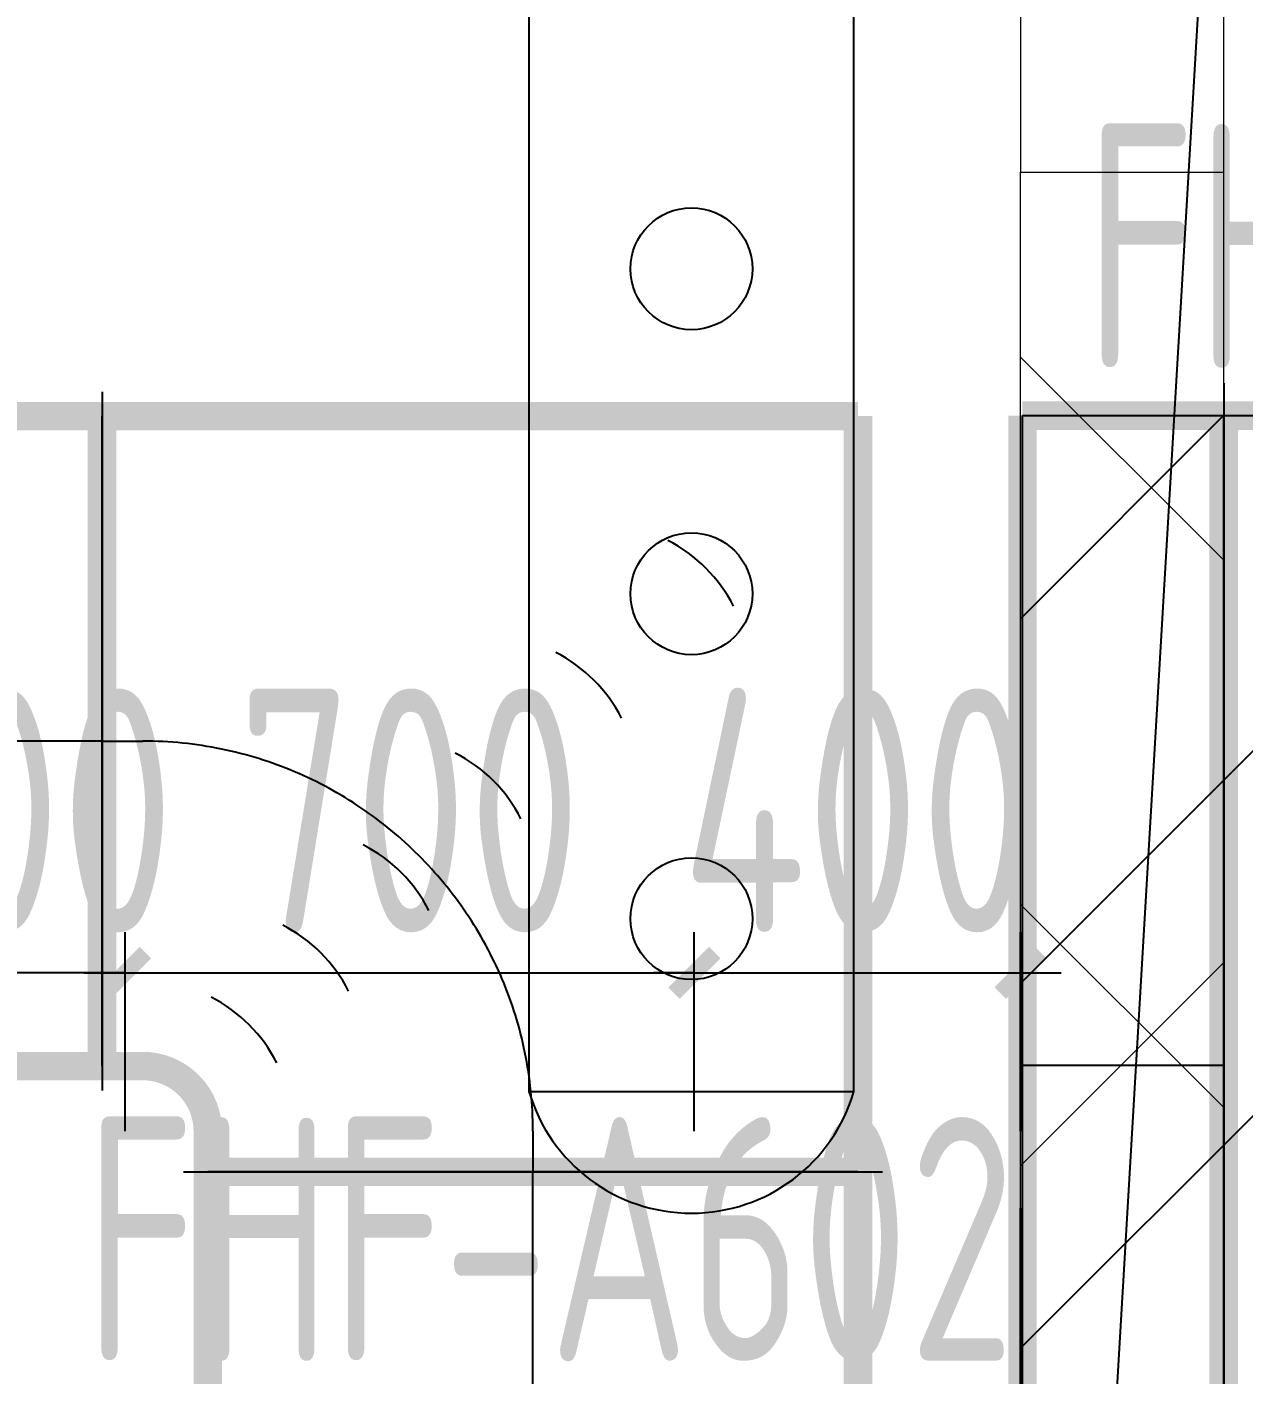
# Model space of a CAD drawing. Extents: x 4 to 13611208, y -605838 to 574722.
# Drawn here: x 13259200 to 13260696, y 199955 to 201613 of the extents above; entities that cross this region are included whole.
import ezdxf

# ---------------------------------------------------------------- set-up
doc = ezdxf.new("R2010")
doc.units = 0
doc.header["$LTSCALE"] = 1000
doc.header["$MEASUREMENT"] = 0
doc.linetypes.add('CENTER2', pattern=[28.575, 19.05, -3.175, 3.175, -3.175])
doc.layers.add('0标记', color=1, linetype='Continuous', plot=False)
for name, color, linetype in [('DUCT-K-P中心线', 5, 'CENTER2'), ('DUCT-K-P标注', 7, 'Continuous'), ('DUCT-K-P法兰', 2, 'Continuous'), ('DUCT-K-P管', 191, 'Continuous'), ('DUCT-K-P管端线', 2, 'Continuous'), ('DUCT-K-S中心线', 5, 'CENTER2'), ('DUCT-K-S法兰', 2, 'Continuous'), ('DUCT-K-S管', 40, 'Continuous'), ('DUCT-K-S管端线', 4, 'Continuous'), ('DUCT-X-S标注', 7, 'Continuous'), ('DUCT-X-S风口', 7, 'Continuous')]:
    doc.layers.add(name, color=color, linetype=linetype)
doc.layers.add('SXT-设备', color=1, linetype='Continuous', lineweight=25)
doc.layers.add('建筑底图', color=8, linetype='Continuous', lineweight=13)
doc.styles.add('67', font='gbenor.shx', dxfattribs={"width": 0.7, "bigfont": 'hztxt.shx'})
doc.styles.add('du', font='gbenor.shx', dxfattribs={"width": 0.8, "bigfont": 'hztxt.shx'})
doc.dimstyles.new('67', dxfattribs={"dimscale": 100, "dimtxt": 3, "dimasz": 0.5, "dimexe": 0.5, "dimexo": 2, "dimgap": 0.5, "dimtad": 2, "dimdec": 0, "dimrnd": 5, "dimzin": 0, "dimdsep": 46, "dimtxsty": 'du', "dimblk": 'ARCHTICK', "dimcen": 0, "dimdle": 0.5, "dimclrd": 256, "dimclre": 256, "dimclrt": 256, "dimazin": 0, "dimtfac": 1, "dimtdec": 0, "dimtix": 1, "dimtmove": 2, "dimatfit": 3, "dimfxl": 100, "dimtolj": 1, "dimtzin": 0, "dimlwd": -1, "dimlwe": -1, "dimarcsym": 0})

# ---------------------------------------------------------------- blocks, each defined once
blk = doc.blocks.new('_FZH')
blk.add_lwpolyline([(-0.5, -0.5), (0.5, -0.5), (0.5, 0.5), (-0.5, 0.5)], close=True)
blk = doc.blocks.new('集水器')
for points in [[(90, 200), (0, 200), (0, -200), (515, -200)], [(0, -200), (2450, -200), (2450, 200), (0, 200)]]:
    blk.add_lwpolyline(points)
for centre in [(212.5, 0), (612.5, 0), (1012.5, 0), (1437.5, 0), (1837.5, 0), (2237.5, 0)]:
    blk.add_circle(centre, 75)
for centre, start, end in [((58.3, 0), 106.2602, 253.7398), ((2391.7, 0), 286.2602, 73.7398)]:
    blk.add_arc(centre, 208.3, start, end)
blk = doc.blocks.new('_ArchTick')
at = {"color": 0, "linetype": 'ByBlock', "const_width": 0.4}
blk.add_lwpolyline([(-0.5, -0.5), (0.5, 0.5)], dxfattribs=at)
blk = doc.blocks.new('*D818')
at = {"layer": 'DUCT-X-S标注', "transparency": 16777216}
for p, q in [((13259320.7, 200254), (13259320.7, 200498.8)), ((13260021, 200254), (13260021, 200498.8)), ((13259270.7, 200448.8), (13260071, 200448.8))]:
    blk.add_line(p, q, dxfattribs=at)
at = {"layer": 'DUCT-X-S标注', "transparency": 16777216, "xscale": 50, "yscale": 50, "zscale": 50, "rotation": 180}
blk.add_blockref('_ArchTick', (13259320.7, 200448.8), dxfattribs=at)
at = {"layer": 'DUCT-X-S标注', "transparency": 16777216, "xscale": 50, "yscale": 50, "zscale": 50}
blk.add_blockref('_ArchTick', (13260021, 200448.8), dxfattribs=at)
at = {"layer": 'DUCT-X-S标注', "transparency": 16777216, "insert": (13259670.8, 200648.8), "char_height": 300, "attachment_point": 5, "style": 'du'}
blk.add_mtext('\\A1;700', dxfattribs=at)
blk = doc.blocks.new('*D819')
at = {"layer": 'DUCT-X-S标注', "transparency": 16777216}
for p, q in [((13260021, 200254), (13260021, 200498.8)), ((13260422.4, 200254), (13260422.4, 200498.8)), ((13260021, 200448.8), (13259971, 200448.8)), ((13260021, 200448.8), (13260422.4, 200448.8)), ((13260422.4, 200448.8), (13260472.4, 200448.8))]:
    blk.add_line(p, q, dxfattribs=at)
at = {"layer": 'DUCT-X-S标注', "transparency": 16777216, "xscale": 50, "yscale": 50, "zscale": 50}
blk.add_blockref('_ArchTick', (13260021, 200448.8), dxfattribs=at)
at = {"layer": 'DUCT-X-S标注', "transparency": 16777216, "xscale": 50, "yscale": 50, "zscale": 50, "rotation": 180}
blk.add_blockref('_ArchTick', (13260422.4, 200448.8), dxfattribs=at)
at = {"layer": 'DUCT-X-S标注', "transparency": 16777216, "insert": (13260221.7, 200648.8), "char_height": 300, "attachment_point": 5, "style": 'du'}
blk.add_mtext('\\A1;400', dxfattribs=at)
blk = doc.blocks.new('*D1891')
at = {"layer": 'DUCT-X-S标注', "transparency": 16777216}
for p, q in [((13259018.9, 200253.4), (13259018.9, 200498.8)), ((13259320.7, 200254), (13259320.7, 200498.8)), ((13259018.9, 200448.8), (13258968.9, 200448.8)), ((13259320.7, 200448.8), (13259018.9, 200448.8)), ((13259320.7, 200448.8), (13259370.7, 200448.8))]:
    blk.add_line(p, q, dxfattribs=at)
at = {"layer": 'DUCT-X-S标注', "transparency": 16777216, "xscale": 50, "yscale": 50, "zscale": 50}
blk.add_blockref('_ArchTick', (13259018.9, 200448.8), dxfattribs=at)
at = {"layer": 'DUCT-X-S标注', "transparency": 16777216, "xscale": 50, "yscale": 50, "zscale": 50, "rotation": 180}
blk.add_blockref('_ArchTick', (13259320.7, 200448.8), dxfattribs=at)
at = {"layer": 'DUCT-X-S标注', "transparency": 16777216, "insert": (13259169.8, 200648.8), "char_height": 300, "attachment_point": 5, "style": 'du'}
blk.add_mtext('\\A1;300', dxfattribs=at)
blk = doc.blocks.new('$风口$00000155')
for p, q in [((150, 300), (150, -300)), ((0, 200), (150, 200)), ((116.2, 200), (0, 152.48)), ((0, 200), (0, -200)), ((0, 198.12), (150, 122.56)), ((150, 122.56), (0, 57.48)), ((0, 105.74), (150, 36.99)), ((-193.59, 31.46), (-378.45, 0)), ((-193.59, -31.46), (-193.59, 31.46)), ((0, 23.83), (150, -43.49)), ((-50, 0), (-193.59, 0)), ((150, 0), (0, -55.7)), ((-193.59, -31.46), (-378.45, 0)), ((0, -58.81), (150, -122.66)), ((150, -122.66), (0, -170.94)), ((0, -145.21), (150, -202.08)), ((0, -200), (150, -200))]:
    blk.add_line(p, q)

msp = doc.modelspace()

# ---------------------------------------------------------------- hatches: boundary and pattern name
at = {"layer": 'DUCT-K-S管'}
h = msp.add_hatch(dxfattribs=at)
h.set_pattern_fill('ANSI31', color=8, scale=200)
h.set_pattern_definition([(45, (0, 0), (-224.506403, 224.506403), [])])
h.paths.add_polyline_path([(13260424.7, 201134.7), (13262772.4, 201134.7), (13262772.4, 199534.7), (13260424.7, 199534.7)])
at = {"layer": '建筑底图'}
h = msp.add_hatch(dxfattribs=at)
h.set_pattern_fill('ANSI37', color=8, scale=300, style=0)
h.set_pattern_definition([(45, (0, 0), (-336.759605, 336.759605), []), (135, (0, 0), (-336.759605, -336.759605), [])])
h.paths.add_polyline_path([(13260672.4, 201434.5), (13260422.4, 201434.5), (13260422.4, 198684.5), (13260672.4, 198684.5)])

# ---------------------------------------------------------------- linework, layer by layer
at = {"layer": '0标记'}
msp.add_lwpolyline([(13260275.3, 195415.6), (13262812.1, 238538.4)], dxfattribs=at)
at = {"layer": 'DUCT-K-P中心线'}
msp.add_line((13260672.4, 200334.7), (13260424.7, 200334.7), dxfattribs=at)
at = {"layer": 'DUCT-K-P法兰'}
msp.add_line((13260672.5, 201174.7), (13260672.5, 199494.7), dxfattribs=at)
at = {"layer": 'DUCT-K-P法兰', "color": 18, "true_color": 0x000000}
for p in [(13260672.4, 200334.7, 4400), (13260672.6, 200334.7, 4400)]:
    msp.add_point(p, dxfattribs=at)
at = {"layer": 'DUCT-K-P管', "const_width": 35}
for points in [[(13260672.4, 201134.7), (13260424.7, 201134.7)], [(13260424.7, 201134.7), (13260424.7, 199534.7)], [(13260672.4, 199534.7), (13260672.4, 201134.7)], [(13260672.6, 201134.7), (13260872.6, 201134.7)]]:
    msp.add_lwpolyline(points, dxfattribs=at)
at = {"layer": 'DUCT-K-P管端线'}
msp.add_line((13260672.6, 199534.7), (13260672.6, 201134.7), dxfattribs=at)
at = {"layer": 'DUCT-K-S中心线'}
for p, q in [((13259292.2, 200734.1), (13258832.6, 200734.1)), ((13259292.4, 200734.1), (13259342.4, 200734.1)), ((13259822.4, 200254.1), (13259822.4, 200204.1)), ((13259822.4, 192673.5), (13259822.4, 200203.9))]:
    msp.add_line(p, q, dxfattribs=at)
msp.add_arc((13259342.4, 200254.1), 480, 360, 90, dxfattribs=at)
at = {"layer": 'DUCT-K-S法兰'}
for p, q in [((13259292.3, 201164.1), (13259292.3, 200304.1)), ((13259392.4, 200204), (13260252.4, 200204))]:
    msp.add_line(p, q, dxfattribs=at)
at = {"layer": 'DUCT-K-S法兰', "color": 18, "true_color": 0x000000}
for p in [(13259292.2, 200734.1, 3400), (13259292.4, 200734.1, 3400), (13259822.4, 200204.1, 3400), (13259822.4, 200203.9, 3400)]:
    msp.add_point(p, dxfattribs=at)
at = {"layer": 'DUCT-K-S管', "const_width": 35}
for points in [[(13259292.2, 201134.1), (13258832.6, 201134.1)], [(13259292.2, 200334.1), (13259292.2, 201134.1)], [(13259292.4, 201134.1), (13260222.4, 201134.1)], [(13260222.4, 201134.1), (13260222.4, 200204.1)], [(13258832.6, 200334.1), (13259292.2, 200334.1)], [(13259342.4, 200334.1), (13259292.4, 200334.1)], [(13259422.4, 200204.1), (13259422.4, 200254.1)], [(13260222.4, 200203.9), (13259422.4, 200203.9)], [(13259422.4, 200203.9), (13259422.4, 192673.5)], [(13260222.4, 192673.5), (13260222.4, 200203.9)]]:
    msp.add_lwpolyline(points, dxfattribs=at)
at = {"layer": 'DUCT-K-S管', "color": 8, "elevation": 4400}
msp.add_lwpolyline([(13260424.7, 201134.7), (13262772.4, 201134.7), (13262772.4, 199534.7), (13260424.7, 199534.7)], close=True, dxfattribs=at)
at = {"layer": 'DUCT-K-S管', "const_width": 35}
msp.add_lwpolyline([(13259422.4, 200254.1, 0.414214), (13259342.4, 200334.1)], format="xyb", dxfattribs=at)
at = {"layer": 'DUCT-K-S管', "color": 18, "true_color": 0x000000}
for p in [(13259292.4, 200734.1, 3400), (13259822.4, 200204.1, 3400)]:
    msp.add_point(p, dxfattribs=at)
at = {"layer": 'DUCT-K-S管端线'}
for p, q in [((13259292.4, 200334.1), (13259292.4, 201134.1)), ((13260222.4, 200204.1), (13259422.4, 200204.1))]:
    msp.add_line(p, q, dxfattribs=at)
for centre in [(13259904.5, 200816.2), (13259766.6, 200678.4), (13259642.9, 200554.6), (13259529.7, 200441.5), (13259430.8, 200342.5), (13259342.4, 200254.1)]:
    msp.add_arc(centre, 185, 27, 63, dxfattribs=at)
at = {"layer": '建筑底图', "color": 8}
for p, q in [((13260422.4, 198684.5), (13260422.4, 201434.5)), ((13260672.4, 198684.5), (13260672.4, 201434.5))]:
    msp.add_line(p, q, dxfattribs=at)

# ---------------------------------------------------------------- block references
at = {"layer": 'DUCT-X-S风口', "xscale": 1.666666666666667, "yscale": 2.5, "rotation": 180}
msp.add_blockref('$风口$00000155', (13260672.4, 199409.2, 3500), dxfattribs=at)
at = {"layer": 'SXT-设备', "rotation": 89.99996915742703}
msp.add_blockref('集水器', (13260017.5, 200303), dxfattribs=at)
at = {"layer": '建筑底图', "color": 8, "xscale": 250, "yscale": 250, "zscale": 250}
msp.add_blockref('_FZH', (13260547.4, 201559.5), dxfattribs=at)

# ---------------------------------------------------------------- texts
at = {"layer": 'DUCT-K-P标注', "style": '67', "width": 0.75}
msp.add_text('FHF-A210', height=300, dxfattribs=at).set_placement((13260501.7, 201193.7, 4400))
at = {"layer": 'DUCT-X-S标注', "style": '67', "width": 0.75}
msp.add_text('FHF-A602', height=300, dxfattribs=at).set_placement((13259270.8, 199971.3, 1650))

# ---------------------------------------------------------------- dimensions: what is measured, and where the dimension line sits
at = {"layer": 'DUCT-X-S标注'}
for base, p1, p2, picture, middle in [((13259018.9, 200448.8), (13259320.7, 200054), (13259018.9, 200053.4, 4250), '*D1891', (13259169.8, 200648.8)), ((13260021, 200448.8), (13259320.7, 200054), (13260021, 200054), '*D818', (13259670.8, 200648.8)), ((13260422.4, 200448.8), (13260021, 200054), (13260422.4, 200054), '*D819', (13260221.7, 200648.8))]:
    dim = msp.add_linear_dim(base=base, p1=p1, p2=p2, dimstyle='67', dxfattribs=at)
    dim.commit()
    dim.dimension.update_dxf_attribs({"geometry": picture, "text_midpoint": middle})

doc.saveas('drawing.dxf')
